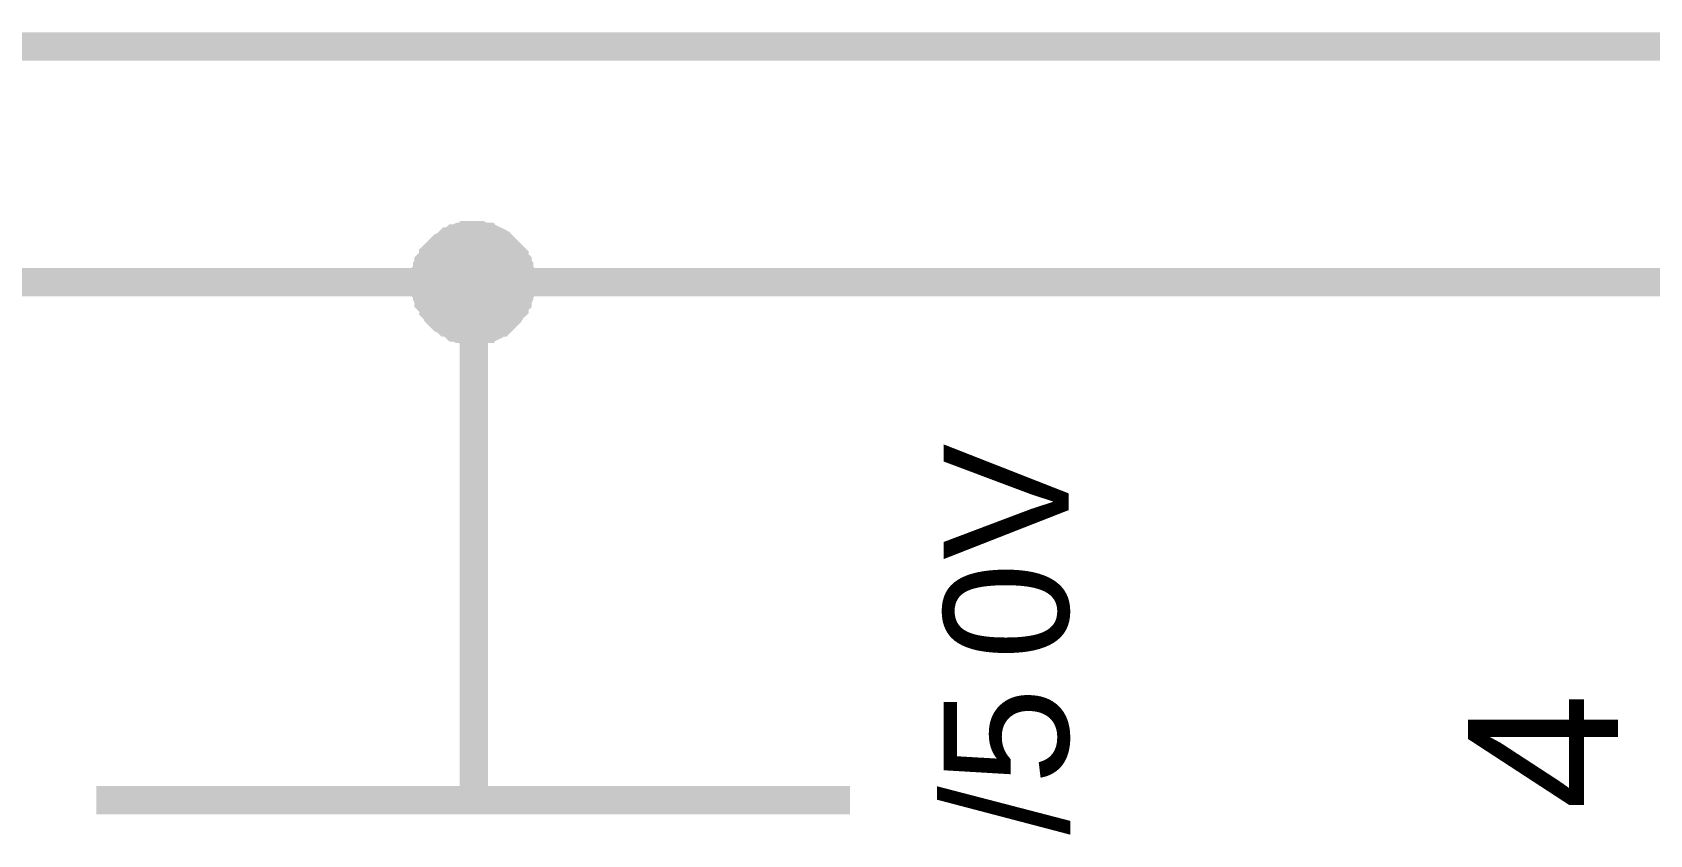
# Model space of a CAD drawing. Header units: millimetres. Extents: x -2024 to 917, y -725 to 13.
# Drawn here: x -1558.76 to -1541.61, y -350.03 to -341.52 of the extents above; entities that cross this region are included whole.
import ezdxf

# ---------------------------------------------------------------- set-up
doc = ezdxf.new("R2010")
doc.units = ezdxf.units.MM
doc.styles.get("Standard").update_dxf_attribs({"font": 'arial.ttf'})

msp = doc.modelspace()

# ---------------------------------------------------------------- linework, layer by layer
at = {"color": 7}
for points, const_width in [([(-1411.658, -341.666), (-1536.602, -341.666), (-1686.521, -341.666)], 0.3), ([(-1554.593, -344.166), (-1554.593, -344.133), (-1554.593, -344.116), (-1554.593, -344.083), (-1554.576, -344.067), (-1554.576, -344.033), (-1554.576, -344.017), (-1554.56, -344), (-1554.56, -343.967), (-1554.543, -343.951), (-1554.527, -343.934), (-1554.51, -343.901), (-1554.51, -343.884), (-1554.493, -343.868), (-1554.477, -343.851), (-1554.46, -343.835), (-1554.444, -343.818), (-1554.427, -343.802), (-1554.411, -343.785), (-1554.378, -343.769), (-1554.361, -343.752), (-1554.344, -343.735), (-1554.328, -343.735), (-1554.295, -343.719), (-1554.278, -343.702), (-1554.262, -343.702), (-1554.229, -343.686), (-1554.212, -343.686), (-1554.179, -343.686), (-1554.162, -343.669), (-1554.129, -343.669), (-1554.113, -343.669), (-1554.08, -343.669)], 0.3), ([(-1554.593, -344.166), (-1554.593, -344.133), (-1554.593, -344.116), (-1554.593, -344.083), (-1554.576, -344.067), (-1554.576, -344.033), (-1554.576, -344.017), (-1554.56, -344), (-1554.56, -343.967), (-1554.543, -343.951), (-1554.527, -343.934), (-1554.51, -343.901), (-1554.51, -343.884), (-1554.493, -343.868), (-1554.477, -343.851), (-1554.46, -343.835), (-1554.444, -343.818), (-1554.427, -343.802), (-1554.411, -343.785), (-1554.378, -343.769), (-1554.361, -343.752), (-1554.344, -343.735), (-1554.328, -343.735), (-1554.295, -343.719), (-1554.278, -343.702), (-1554.262, -343.702), (-1554.229, -343.686), (-1554.212, -343.686), (-1554.179, -343.686), (-1554.162, -343.669), (-1554.129, -343.669), (-1554.113, -343.669), (-1554.08, -343.669)], 0.3), ([(-1554.593, -344.166), (-1554.593, -344.133), (-1554.593, -344.116), (-1554.593, -344.083), (-1554.576, -344.067), (-1554.576, -344.033), (-1554.576, -344.017), (-1554.56, -344), (-1554.56, -343.967), (-1554.543, -343.951), (-1554.527, -343.934), (-1554.51, -343.901), (-1554.51, -343.884), (-1554.493, -343.868), (-1554.477, -343.851), (-1554.46, -343.835), (-1554.444, -343.818), (-1554.427, -343.802), (-1554.411, -343.785), (-1554.378, -343.769), (-1554.361, -343.752), (-1554.344, -343.735), (-1554.328, -343.735), (-1554.295, -343.719), (-1554.278, -343.702), (-1554.262, -343.702), (-1554.229, -343.686), (-1554.212, -343.686), (-1554.179, -343.686), (-1554.162, -343.669), (-1554.129, -343.669), (-1554.113, -343.669), (-1554.08, -343.669)], 0.3), ([(-1554.593, -344.166), (-1554.593, -344.133), (-1554.593, -344.116), (-1554.593, -344.083), (-1554.576, -344.067), (-1554.576, -344.033), (-1554.576, -344.017), (-1554.56, -344), (-1554.56, -343.967), (-1554.543, -343.951), (-1554.527, -343.934), (-1554.51, -343.901), (-1554.51, -343.884), (-1554.493, -343.868), (-1554.477, -343.851), (-1554.46, -343.835), (-1554.444, -343.818), (-1554.427, -343.802), (-1554.411, -343.785), (-1554.378, -343.769), (-1554.361, -343.752), (-1554.344, -343.735), (-1554.328, -343.735), (-1554.295, -343.719), (-1554.278, -343.702), (-1554.262, -343.702), (-1554.229, -343.686), (-1554.212, -343.686), (-1554.179, -343.686), (-1554.162, -343.669), (-1554.129, -343.669), (-1554.113, -343.669), (-1554.08, -343.669)], 0.3), ([(-1554.08, -343.669), (-1554.08, -343.669)], 0.3), ([(-1554.08, -343.669), (-1554.063, -343.669), (-1554.03, -343.669), (-1554.013, -343.669), (-1553.98, -343.686), (-1553.964, -343.686), (-1553.931, -343.686), (-1553.914, -343.702), (-1553.898, -343.702), (-1553.864, -343.719), (-1553.848, -343.735), (-1553.831, -343.735), (-1553.798, -343.752), (-1553.782, -343.769), (-1553.765, -343.785), (-1553.749, -343.802), (-1553.732, -343.818), (-1553.716, -343.835), (-1553.699, -343.851), (-1553.682, -343.868), (-1553.666, -343.884), (-1553.649, -343.901), (-1553.649, -343.934), (-1553.633, -343.951), (-1553.616, -343.967), (-1553.616, -344), (-1553.6, -344.017), (-1553.6, -344.033), (-1553.6, -344.067), (-1553.583, -344.083), (-1553.583, -344.116), (-1553.583, -344.133), (-1553.583, -344.166)], 0.3), ([(-1554.08, -343.669), (-1554.08, -343.669)], 0.3), ([(-1554.08, -343.669), (-1554.063, -343.669), (-1554.03, -343.669), (-1554.013, -343.669), (-1553.98, -343.686), (-1553.964, -343.686), (-1553.931, -343.686), (-1553.914, -343.702), (-1553.898, -343.702), (-1553.864, -343.719), (-1553.848, -343.735), (-1553.831, -343.735), (-1553.798, -343.752), (-1553.782, -343.769), (-1553.765, -343.785), (-1553.749, -343.802), (-1553.732, -343.818), (-1553.716, -343.835), (-1553.699, -343.851), (-1553.682, -343.868), (-1553.666, -343.884), (-1553.649, -343.901), (-1553.649, -343.934), (-1553.633, -343.951), (-1553.616, -343.967), (-1553.616, -344), (-1553.6, -344.017), (-1553.6, -344.033), (-1553.6, -344.067), (-1553.583, -344.083), (-1553.583, -344.116), (-1553.583, -344.133), (-1553.583, -344.166)], 0.3), ([(-1554.08, -343.669), (-1554.08, -343.669)], 0.3), ([(-1554.08, -343.669), (-1554.063, -343.669), (-1554.03, -343.669), (-1554.013, -343.669), (-1553.98, -343.686), (-1553.964, -343.686), (-1553.931, -343.686), (-1553.914, -343.702), (-1553.898, -343.702), (-1553.864, -343.719), (-1553.848, -343.735), (-1553.831, -343.735), (-1553.798, -343.752), (-1553.782, -343.769), (-1553.765, -343.785), (-1553.749, -343.802), (-1553.732, -343.818), (-1553.716, -343.835), (-1553.699, -343.851), (-1553.682, -343.868), (-1553.666, -343.884), (-1553.649, -343.901), (-1553.649, -343.934), (-1553.633, -343.951), (-1553.616, -343.967), (-1553.616, -344), (-1553.6, -344.017), (-1553.6, -344.033), (-1553.6, -344.067), (-1553.583, -344.083), (-1553.583, -344.116), (-1553.583, -344.133), (-1553.583, -344.166)], 0.3), ([(-1554.08, -343.669), (-1554.08, -343.669)], 0.3), ([(-1554.08, -343.669), (-1554.063, -343.669), (-1554.03, -343.669), (-1554.013, -343.669), (-1553.98, -343.686), (-1553.964, -343.686), (-1553.931, -343.686), (-1553.914, -343.702), (-1553.898, -343.702), (-1553.864, -343.719), (-1553.848, -343.735), (-1553.831, -343.735), (-1553.798, -343.752), (-1553.782, -343.769), (-1553.765, -343.785), (-1553.749, -343.802), (-1553.732, -343.818), (-1553.716, -343.835), (-1553.699, -343.851), (-1553.682, -343.868), (-1553.666, -343.884), (-1553.649, -343.901), (-1553.649, -343.934), (-1553.633, -343.951), (-1553.616, -343.967), (-1553.616, -344), (-1553.6, -344.017), (-1553.6, -344.033), (-1553.6, -344.067), (-1553.583, -344.083), (-1553.583, -344.116), (-1553.583, -344.133), (-1553.583, -344.166)], 0.3), ([(-1554.593, -344.166), (-1554.593, -344.133), (-1554.593, -344.116), (-1554.593, -344.083), (-1554.576, -344.067), (-1554.576, -344.033), (-1554.576, -344.017), (-1554.56, -344), (-1554.56, -343.967), (-1554.543, -343.951), (-1554.527, -343.934), (-1554.51, -343.901), (-1554.51, -343.884), (-1554.493, -343.868), (-1554.477, -343.851), (-1554.46, -343.835), (-1554.444, -343.818), (-1554.427, -343.802), (-1554.411, -343.785), (-1554.378, -343.769), (-1554.361, -343.752), (-1554.344, -343.735), (-1554.328, -343.735), (-1554.295, -343.719), (-1554.278, -343.702), (-1554.262, -343.702), (-1554.229, -343.686), (-1554.212, -343.686), (-1554.179, -343.686), (-1554.162, -343.669), (-1554.129, -343.669), (-1554.113, -343.669), (-1554.08, -343.669)], 0.0991), ([(-1554.593, -344.166), (-1554.593, -344.133), (-1554.593, -344.116), (-1554.593, -344.083), (-1554.576, -344.067), (-1554.576, -344.033), (-1554.576, -344.017), (-1554.56, -344), (-1554.56, -343.967), (-1554.543, -343.951), (-1554.527, -343.934), (-1554.51, -343.901), (-1554.51, -343.884), (-1554.493, -343.868), (-1554.477, -343.851), (-1554.46, -343.835), (-1554.444, -343.818), (-1554.427, -343.802), (-1554.411, -343.785), (-1554.378, -343.769), (-1554.361, -343.752), (-1554.344, -343.735), (-1554.328, -343.735), (-1554.295, -343.719), (-1554.278, -343.702), (-1554.262, -343.702), (-1554.229, -343.686), (-1554.212, -343.686), (-1554.179, -343.686), (-1554.162, -343.669), (-1554.129, -343.669), (-1554.113, -343.669), (-1554.08, -343.669)], 0.0991), ([(-1554.593, -344.166), (-1554.593, -344.133), (-1554.593, -344.116), (-1554.593, -344.083), (-1554.576, -344.067), (-1554.576, -344.033), (-1554.576, -344.017), (-1554.56, -344), (-1554.56, -343.967), (-1554.543, -343.951), (-1554.527, -343.934), (-1554.51, -343.901), (-1554.51, -343.884), (-1554.493, -343.868), (-1554.477, -343.851), (-1554.46, -343.835), (-1554.444, -343.818), (-1554.427, -343.802), (-1554.411, -343.785), (-1554.378, -343.769), (-1554.361, -343.752), (-1554.344, -343.735), (-1554.328, -343.735), (-1554.295, -343.719), (-1554.278, -343.702), (-1554.262, -343.702), (-1554.229, -343.686), (-1554.212, -343.686), (-1554.179, -343.686), (-1554.162, -343.669), (-1554.129, -343.669), (-1554.113, -343.669), (-1554.08, -343.669)], 0.0991), ([(-1554.593, -344.166), (-1554.593, -344.133), (-1554.593, -344.116), (-1554.593, -344.083), (-1554.576, -344.067), (-1554.576, -344.033), (-1554.576, -344.017), (-1554.56, -344), (-1554.56, -343.967), (-1554.543, -343.951), (-1554.527, -343.934), (-1554.51, -343.901), (-1554.51, -343.884), (-1554.493, -343.868), (-1554.477, -343.851), (-1554.46, -343.835), (-1554.444, -343.818), (-1554.427, -343.802), (-1554.411, -343.785), (-1554.378, -343.769), (-1554.361, -343.752), (-1554.344, -343.735), (-1554.328, -343.735), (-1554.295, -343.719), (-1554.278, -343.702), (-1554.262, -343.702), (-1554.229, -343.686), (-1554.212, -343.686), (-1554.179, -343.686), (-1554.162, -343.669), (-1554.129, -343.669), (-1554.113, -343.669), (-1554.08, -343.669)], 0.0991), ([(-1554.08, -343.669), (-1554.08, -343.669)], 0.0991), ([(-1554.08, -343.669), (-1554.063, -343.669), (-1554.03, -343.669), (-1554.013, -343.669), (-1553.98, -343.686), (-1553.964, -343.686), (-1553.931, -343.686), (-1553.914, -343.702), (-1553.898, -343.702), (-1553.864, -343.719), (-1553.848, -343.735), (-1553.831, -343.735), (-1553.798, -343.752), (-1553.782, -343.769), (-1553.765, -343.785), (-1553.749, -343.802), (-1553.732, -343.818), (-1553.716, -343.835), (-1553.699, -343.851), (-1553.682, -343.868), (-1553.666, -343.884), (-1553.649, -343.901), (-1553.649, -343.934), (-1553.633, -343.951), (-1553.616, -343.967), (-1553.616, -344), (-1553.6, -344.017), (-1553.6, -344.033), (-1553.6, -344.067), (-1553.583, -344.083), (-1553.583, -344.116), (-1553.583, -344.133), (-1553.583, -344.166)], 0.0991), ([(-1554.08, -343.669), (-1554.08, -343.669)], 0.0991), ([(-1554.08, -343.669), (-1554.063, -343.669), (-1554.03, -343.669), (-1554.013, -343.669), (-1553.98, -343.686), (-1553.964, -343.686), (-1553.931, -343.686), (-1553.914, -343.702), (-1553.898, -343.702), (-1553.864, -343.719), (-1553.848, -343.735), (-1553.831, -343.735), (-1553.798, -343.752), (-1553.782, -343.769), (-1553.765, -343.785), (-1553.749, -343.802), (-1553.732, -343.818), (-1553.716, -343.835), (-1553.699, -343.851), (-1553.682, -343.868), (-1553.666, -343.884), (-1553.649, -343.901), (-1553.649, -343.934), (-1553.633, -343.951), (-1553.616, -343.967), (-1553.616, -344), (-1553.6, -344.017), (-1553.6, -344.033), (-1553.6, -344.067), (-1553.583, -344.083), (-1553.583, -344.116), (-1553.583, -344.133), (-1553.583, -344.166)], 0.0991), ([(-1554.08, -343.669), (-1554.08, -343.669)], 0.0991), ([(-1554.08, -343.669), (-1554.063, -343.669), (-1554.03, -343.669), (-1554.013, -343.669), (-1553.98, -343.686), (-1553.964, -343.686), (-1553.931, -343.686), (-1553.914, -343.702), (-1553.898, -343.702), (-1553.864, -343.719), (-1553.848, -343.735), (-1553.831, -343.735), (-1553.798, -343.752), (-1553.782, -343.769), (-1553.765, -343.785), (-1553.749, -343.802), (-1553.732, -343.818), (-1553.716, -343.835), (-1553.699, -343.851), (-1553.682, -343.868), (-1553.666, -343.884), (-1553.649, -343.901), (-1553.649, -343.934), (-1553.633, -343.951), (-1553.616, -343.967), (-1553.616, -344), (-1553.6, -344.017), (-1553.6, -344.033), (-1553.6, -344.067), (-1553.583, -344.083), (-1553.583, -344.116), (-1553.583, -344.133), (-1553.583, -344.166)], 0.0991), ([(-1554.08, -343.669), (-1554.08, -343.669)], 0.0991), ([(-1554.08, -343.669), (-1554.063, -343.669), (-1554.03, -343.669), (-1554.013, -343.669), (-1553.98, -343.686), (-1553.964, -343.686), (-1553.931, -343.686), (-1553.914, -343.702), (-1553.898, -343.702), (-1553.864, -343.719), (-1553.848, -343.735), (-1553.831, -343.735), (-1553.798, -343.752), (-1553.782, -343.769), (-1553.765, -343.785), (-1553.749, -343.802), (-1553.732, -343.818), (-1553.716, -343.835), (-1553.699, -343.851), (-1553.682, -343.868), (-1553.666, -343.884), (-1553.649, -343.901), (-1553.649, -343.934), (-1553.633, -343.951), (-1553.616, -343.967), (-1553.616, -344), (-1553.6, -344.017), (-1553.6, -344.033), (-1553.6, -344.067), (-1553.583, -344.083), (-1553.583, -344.116), (-1553.583, -344.133), (-1553.583, -344.166)], 0.0991), ([(-1411.658, -344.166), (-1554.08, -344.166), (-1686.521, -344.166)], 0.3), ([(-1554.08, -344.679), (-1554.113, -344.679), (-1554.129, -344.679), (-1554.162, -344.679), (-1554.179, -344.663), (-1554.212, -344.663), (-1554.229, -344.663), (-1554.262, -344.646), (-1554.278, -344.646), (-1554.295, -344.63), (-1554.328, -344.613), (-1554.344, -344.596), (-1554.361, -344.596), (-1554.378, -344.58), (-1554.411, -344.563), (-1554.427, -344.547), (-1554.444, -344.53), (-1554.46, -344.514), (-1554.477, -344.497), (-1554.493, -344.464), (-1554.51, -344.447), (-1554.51, -344.431), (-1554.527, -344.414), (-1554.543, -344.381), (-1554.56, -344.365), (-1554.56, -344.348), (-1554.576, -344.315), (-1554.576, -344.298), (-1554.576, -344.265), (-1554.593, -344.249), (-1554.593, -344.216), (-1554.593, -344.199), (-1554.593, -344.166)], 0.3), ([(-1554.593, -344.166), (-1554.593, -344.166)], 0.3), ([(-1554.08, -344.679), (-1554.113, -344.679), (-1554.129, -344.679), (-1554.162, -344.679), (-1554.179, -344.663), (-1554.212, -344.663), (-1554.229, -344.663), (-1554.262, -344.646), (-1554.278, -344.646), (-1554.295, -344.63), (-1554.328, -344.613), (-1554.344, -344.596), (-1554.361, -344.596), (-1554.378, -344.58), (-1554.411, -344.563), (-1554.427, -344.547), (-1554.444, -344.53), (-1554.46, -344.514), (-1554.477, -344.497), (-1554.493, -344.464), (-1554.51, -344.447), (-1554.51, -344.431), (-1554.527, -344.414), (-1554.543, -344.381), (-1554.56, -344.365), (-1554.56, -344.348), (-1554.576, -344.315), (-1554.576, -344.298), (-1554.576, -344.265), (-1554.593, -344.249), (-1554.593, -344.216), (-1554.593, -344.199), (-1554.593, -344.166)], 0.3), ([(-1554.593, -344.166), (-1554.593, -344.166)], 0.3), ([(-1554.08, -344.679), (-1554.113, -344.679), (-1554.129, -344.679), (-1554.162, -344.679), (-1554.179, -344.663), (-1554.212, -344.663), (-1554.229, -344.663), (-1554.262, -344.646), (-1554.278, -344.646), (-1554.295, -344.63), (-1554.328, -344.613), (-1554.344, -344.596), (-1554.361, -344.596), (-1554.378, -344.58), (-1554.411, -344.563), (-1554.427, -344.547), (-1554.444, -344.53), (-1554.46, -344.514), (-1554.477, -344.497), (-1554.493, -344.464), (-1554.51, -344.447), (-1554.51, -344.431), (-1554.527, -344.414), (-1554.543, -344.381), (-1554.56, -344.365), (-1554.56, -344.348), (-1554.576, -344.315), (-1554.576, -344.298), (-1554.576, -344.265), (-1554.593, -344.249), (-1554.593, -344.216), (-1554.593, -344.199), (-1554.593, -344.166)], 0.3), ([(-1554.593, -344.166), (-1554.593, -344.166)], 0.3), ([(-1554.08, -344.679), (-1554.113, -344.679), (-1554.129, -344.679), (-1554.162, -344.679), (-1554.179, -344.663), (-1554.212, -344.663), (-1554.229, -344.663), (-1554.262, -344.646), (-1554.278, -344.646), (-1554.295, -344.63), (-1554.328, -344.613), (-1554.344, -344.596), (-1554.361, -344.596), (-1554.378, -344.58), (-1554.411, -344.563), (-1554.427, -344.547), (-1554.444, -344.53), (-1554.46, -344.514), (-1554.477, -344.497), (-1554.493, -344.464), (-1554.51, -344.447), (-1554.51, -344.431), (-1554.527, -344.414), (-1554.543, -344.381), (-1554.56, -344.365), (-1554.56, -344.348), (-1554.576, -344.315), (-1554.576, -344.298), (-1554.576, -344.265), (-1554.593, -344.249), (-1554.593, -344.216), (-1554.593, -344.199), (-1554.593, -344.166)], 0.3), ([(-1554.593, -344.166), (-1554.593, -344.166)], 0.3), ([(-1553.583, -344.166), (-1553.583, -344.199), (-1553.583, -344.216), (-1553.583, -344.249), (-1553.6, -344.265), (-1553.6, -344.298), (-1553.6, -344.315), (-1553.616, -344.348), (-1553.616, -344.365), (-1553.633, -344.381), (-1553.649, -344.414), (-1553.649, -344.431), (-1553.666, -344.447), (-1553.682, -344.464), (-1553.699, -344.497), (-1553.716, -344.514), (-1553.732, -344.53), (-1553.749, -344.547), (-1553.765, -344.563), (-1553.782, -344.58), (-1553.798, -344.596), (-1553.831, -344.596), (-1553.848, -344.613), (-1553.864, -344.63), (-1553.898, -344.646), (-1553.914, -344.646), (-1553.931, -344.663), (-1553.964, -344.663), (-1553.98, -344.663), (-1554.013, -344.679), (-1554.03, -344.679), (-1554.063, -344.679), (-1554.08, -344.679)], 0.3), ([(-1554.08, -344.166), (-1554.08, -346.666)], 0.3), ([(-1553.583, -344.166), (-1553.583, -344.199), (-1553.583, -344.216), (-1553.583, -344.249), (-1553.6, -344.265), (-1553.6, -344.298), (-1553.6, -344.315), (-1553.616, -344.348), (-1553.616, -344.365), (-1553.633, -344.381), (-1553.649, -344.414), (-1553.649, -344.431), (-1553.666, -344.447), (-1553.682, -344.464), (-1553.699, -344.497), (-1553.716, -344.514), (-1553.732, -344.53), (-1553.749, -344.547), (-1553.765, -344.563), (-1553.782, -344.58), (-1553.798, -344.596), (-1553.831, -344.596), (-1553.848, -344.613), (-1553.864, -344.63), (-1553.898, -344.646), (-1553.914, -344.646), (-1553.931, -344.663), (-1553.964, -344.663), (-1553.98, -344.663), (-1554.013, -344.679), (-1554.03, -344.679), (-1554.063, -344.679), (-1554.08, -344.679)], 0.3), ([(-1553.583, -344.166), (-1553.583, -344.199), (-1553.583, -344.216), (-1553.583, -344.249), (-1553.6, -344.265), (-1553.6, -344.298), (-1553.6, -344.315), (-1553.616, -344.348), (-1553.616, -344.365), (-1553.633, -344.381), (-1553.649, -344.414), (-1553.649, -344.431), (-1553.666, -344.447), (-1553.682, -344.464), (-1553.699, -344.497), (-1553.716, -344.514), (-1553.732, -344.53), (-1553.749, -344.547), (-1553.765, -344.563), (-1553.782, -344.58), (-1553.798, -344.596), (-1553.831, -344.596), (-1553.848, -344.613), (-1553.864, -344.63), (-1553.898, -344.646), (-1553.914, -344.646), (-1553.931, -344.663), (-1553.964, -344.663), (-1553.98, -344.663), (-1554.013, -344.679), (-1554.03, -344.679), (-1554.063, -344.679), (-1554.08, -344.679)], 0.3), ([(-1553.583, -344.166), (-1553.583, -344.199), (-1553.583, -344.216), (-1553.583, -344.249), (-1553.6, -344.265), (-1553.6, -344.298), (-1553.6, -344.315), (-1553.616, -344.348), (-1553.616, -344.365), (-1553.633, -344.381), (-1553.649, -344.414), (-1553.649, -344.431), (-1553.666, -344.447), (-1553.682, -344.464), (-1553.699, -344.497), (-1553.716, -344.514), (-1553.732, -344.53), (-1553.749, -344.547), (-1553.765, -344.563), (-1553.782, -344.58), (-1553.798, -344.596), (-1553.831, -344.596), (-1553.848, -344.613), (-1553.864, -344.63), (-1553.898, -344.646), (-1553.914, -344.646), (-1553.931, -344.663), (-1553.964, -344.663), (-1553.98, -344.663), (-1554.013, -344.679), (-1554.03, -344.679), (-1554.063, -344.679), (-1554.08, -344.679)], 0.3), ([(-1553.583, -344.166), (-1553.583, -344.166), (-1553.583, -344.166), (-1553.583, -344.166), (-1553.583, -344.166), (-1553.583, -344.166), (-1553.583, -344.166), (-1553.583, -344.166), (-1553.583, -344.166), (-1553.583, -344.166), (-1553.583, -344.166), (-1553.583, -344.166), (-1553.583, -344.166), (-1553.583, -344.166), (-1553.583, -344.166), (-1553.583, -344.166), (-1553.583, -344.166), (-1553.583, -344.166), (-1553.583, -344.166), (-1553.583, -344.166), (-1553.583, -344.166), (-1553.583, -344.166), (-1553.583, -344.166), (-1553.583, -344.166), (-1553.583, -344.166), (-1553.583, -344.166), (-1553.583, -344.166), (-1553.583, -344.166), (-1553.583, -344.166), (-1553.583, -344.166), (-1553.583, -344.166), (-1553.583, -344.166), (-1553.583, -344.166)], 0.3), ([(-1553.583, -344.166), (-1553.583, -344.166)], 0.3), ([(-1553.583, -344.166), (-1553.583, -344.166), (-1553.583, -344.166), (-1553.583, -344.166), (-1553.583, -344.166), (-1553.583, -344.166), (-1553.583, -344.166), (-1553.583, -344.166), (-1553.583, -344.166), (-1553.583, -344.166), (-1553.583, -344.166), (-1553.583, -344.166), (-1553.583, -344.166), (-1553.583, -344.166), (-1553.583, -344.166), (-1553.583, -344.166), (-1553.583, -344.166), (-1553.583, -344.166), (-1553.583, -344.166), (-1553.583, -344.166), (-1553.583, -344.166), (-1553.583, -344.166), (-1553.583, -344.166), (-1553.583, -344.166), (-1553.583, -344.166), (-1553.583, -344.166), (-1553.583, -344.166), (-1553.583, -344.166), (-1553.583, -344.166), (-1553.583, -344.166), (-1553.583, -344.166), (-1553.583, -344.166), (-1553.583, -344.166)], 0.3), ([(-1553.583, -344.166), (-1553.583, -344.166)], 0.3), ([(-1553.583, -344.166), (-1553.583, -344.166), (-1553.583, -344.166), (-1553.583, -344.166), (-1553.583, -344.166), (-1553.583, -344.166), (-1553.583, -344.166), (-1553.583, -344.166), (-1553.583, -344.166), (-1553.583, -344.166), (-1553.583, -344.166), (-1553.583, -344.166), (-1553.583, -344.166), (-1553.583, -344.166), (-1553.583, -344.166), (-1553.583, -344.166), (-1553.583, -344.166), (-1553.583, -344.166), (-1553.583, -344.166), (-1553.583, -344.166), (-1553.583, -344.166), (-1553.583, -344.166), (-1553.583, -344.166), (-1553.583, -344.166), (-1553.583, -344.166), (-1553.583, -344.166), (-1553.583, -344.166), (-1553.583, -344.166), (-1553.583, -344.166), (-1553.583, -344.166), (-1553.583, -344.166), (-1553.583, -344.166), (-1553.583, -344.166)], 0.3), ([(-1553.583, -344.166), (-1553.583, -344.166)], 0.3), ([(-1553.583, -344.166), (-1553.583, -344.166), (-1553.583, -344.166), (-1553.583, -344.166), (-1553.583, -344.166), (-1553.583, -344.166), (-1553.583, -344.166), (-1553.583, -344.166), (-1553.583, -344.166), (-1553.583, -344.166), (-1553.583, -344.166), (-1553.583, -344.166), (-1553.583, -344.166), (-1553.583, -344.166), (-1553.583, -344.166), (-1553.583, -344.166), (-1553.583, -344.166), (-1553.583, -344.166), (-1553.583, -344.166), (-1553.583, -344.166), (-1553.583, -344.166), (-1553.583, -344.166), (-1553.583, -344.166), (-1553.583, -344.166), (-1553.583, -344.166), (-1553.583, -344.166), (-1553.583, -344.166), (-1553.583, -344.166), (-1553.583, -344.166), (-1553.583, -344.166), (-1553.583, -344.166), (-1553.583, -344.166), (-1553.583, -344.166)], 0.3), ([(-1553.583, -344.166), (-1553.583, -344.166)], 0.3), ([(-1554.08, -344.679), (-1554.113, -344.679), (-1554.129, -344.679), (-1554.162, -344.679), (-1554.179, -344.663), (-1554.212, -344.663), (-1554.229, -344.663), (-1554.262, -344.646), (-1554.278, -344.646), (-1554.295, -344.63), (-1554.328, -344.613), (-1554.344, -344.596), (-1554.361, -344.596), (-1554.378, -344.58), (-1554.411, -344.563), (-1554.427, -344.547), (-1554.444, -344.53), (-1554.46, -344.514), (-1554.477, -344.497), (-1554.493, -344.464), (-1554.51, -344.447), (-1554.51, -344.431), (-1554.527, -344.414), (-1554.543, -344.381), (-1554.56, -344.365), (-1554.56, -344.348), (-1554.576, -344.315), (-1554.576, -344.298), (-1554.576, -344.265), (-1554.593, -344.249), (-1554.593, -344.216), (-1554.593, -344.199), (-1554.593, -344.166)], 0.0991), ([(-1554.593, -344.166), (-1554.593, -344.166)], 0.0991), ([(-1554.08, -344.679), (-1554.113, -344.679), (-1554.129, -344.679), (-1554.162, -344.679), (-1554.179, -344.663), (-1554.212, -344.663), (-1554.229, -344.663), (-1554.262, -344.646), (-1554.278, -344.646), (-1554.295, -344.63), (-1554.328, -344.613), (-1554.344, -344.596), (-1554.361, -344.596), (-1554.378, -344.58), (-1554.411, -344.563), (-1554.427, -344.547), (-1554.444, -344.53), (-1554.46, -344.514), (-1554.477, -344.497), (-1554.493, -344.464), (-1554.51, -344.447), (-1554.51, -344.431), (-1554.527, -344.414), (-1554.543, -344.381), (-1554.56, -344.365), (-1554.56, -344.348), (-1554.576, -344.315), (-1554.576, -344.298), (-1554.576, -344.265), (-1554.593, -344.249), (-1554.593, -344.216), (-1554.593, -344.199), (-1554.593, -344.166)], 0.0991), ([(-1554.593, -344.166), (-1554.593, -344.166)], 0.0991), ([(-1554.08, -344.679), (-1554.113, -344.679), (-1554.129, -344.679), (-1554.162, -344.679), (-1554.179, -344.663), (-1554.212, -344.663), (-1554.229, -344.663), (-1554.262, -344.646), (-1554.278, -344.646), (-1554.295, -344.63), (-1554.328, -344.613), (-1554.344, -344.596), (-1554.361, -344.596), (-1554.378, -344.58), (-1554.411, -344.563), (-1554.427, -344.547), (-1554.444, -344.53), (-1554.46, -344.514), (-1554.477, -344.497), (-1554.493, -344.464), (-1554.51, -344.447), (-1554.51, -344.431), (-1554.527, -344.414), (-1554.543, -344.381), (-1554.56, -344.365), (-1554.56, -344.348), (-1554.576, -344.315), (-1554.576, -344.298), (-1554.576, -344.265), (-1554.593, -344.249), (-1554.593, -344.216), (-1554.593, -344.199), (-1554.593, -344.166)], 0.0991), ([(-1554.593, -344.166), (-1554.593, -344.166)], 0.0991), ([(-1554.08, -344.679), (-1554.113, -344.679), (-1554.129, -344.679), (-1554.162, -344.679), (-1554.179, -344.663), (-1554.212, -344.663), (-1554.229, -344.663), (-1554.262, -344.646), (-1554.278, -344.646), (-1554.295, -344.63), (-1554.328, -344.613), (-1554.344, -344.596), (-1554.361, -344.596), (-1554.378, -344.58), (-1554.411, -344.563), (-1554.427, -344.547), (-1554.444, -344.53), (-1554.46, -344.514), (-1554.477, -344.497), (-1554.493, -344.464), (-1554.51, -344.447), (-1554.51, -344.431), (-1554.527, -344.414), (-1554.543, -344.381), (-1554.56, -344.365), (-1554.56, -344.348), (-1554.576, -344.315), (-1554.576, -344.298), (-1554.576, -344.265), (-1554.593, -344.249), (-1554.593, -344.216), (-1554.593, -344.199), (-1554.593, -344.166)], 0.0991), ([(-1554.593, -344.166), (-1554.593, -344.166)], 0.0991), ([(-1553.583, -344.166), (-1553.583, -344.199), (-1553.583, -344.216), (-1553.583, -344.249), (-1553.6, -344.265), (-1553.6, -344.298), (-1553.6, -344.315), (-1553.616, -344.348), (-1553.616, -344.365), (-1553.633, -344.381), (-1553.649, -344.414), (-1553.649, -344.431), (-1553.666, -344.447), (-1553.682, -344.464), (-1553.699, -344.497), (-1553.716, -344.514), (-1553.732, -344.53), (-1553.749, -344.547), (-1553.765, -344.563), (-1553.782, -344.58), (-1553.798, -344.596), (-1553.831, -344.596), (-1553.848, -344.613), (-1553.864, -344.63), (-1553.898, -344.646), (-1553.914, -344.646), (-1553.931, -344.663), (-1553.964, -344.663), (-1553.98, -344.663), (-1554.013, -344.679), (-1554.03, -344.679), (-1554.063, -344.679), (-1554.08, -344.679)], 0.0991), ([(-1553.583, -344.166), (-1553.583, -344.199), (-1553.583, -344.216), (-1553.583, -344.249), (-1553.6, -344.265), (-1553.6, -344.298), (-1553.6, -344.315), (-1553.616, -344.348), (-1553.616, -344.365), (-1553.633, -344.381), (-1553.649, -344.414), (-1553.649, -344.431), (-1553.666, -344.447), (-1553.682, -344.464), (-1553.699, -344.497), (-1553.716, -344.514), (-1553.732, -344.53), (-1553.749, -344.547), (-1553.765, -344.563), (-1553.782, -344.58), (-1553.798, -344.596), (-1553.831, -344.596), (-1553.848, -344.613), (-1553.864, -344.63), (-1553.898, -344.646), (-1553.914, -344.646), (-1553.931, -344.663), (-1553.964, -344.663), (-1553.98, -344.663), (-1554.013, -344.679), (-1554.03, -344.679), (-1554.063, -344.679), (-1554.08, -344.679)], 0.0991), ([(-1553.583, -344.166), (-1553.583, -344.199), (-1553.583, -344.216), (-1553.583, -344.249), (-1553.6, -344.265), (-1553.6, -344.298), (-1553.6, -344.315), (-1553.616, -344.348), (-1553.616, -344.365), (-1553.633, -344.381), (-1553.649, -344.414), (-1553.649, -344.431), (-1553.666, -344.447), (-1553.682, -344.464), (-1553.699, -344.497), (-1553.716, -344.514), (-1553.732, -344.53), (-1553.749, -344.547), (-1553.765, -344.563), (-1553.782, -344.58), (-1553.798, -344.596), (-1553.831, -344.596), (-1553.848, -344.613), (-1553.864, -344.63), (-1553.898, -344.646), (-1553.914, -344.646), (-1553.931, -344.663), (-1553.964, -344.663), (-1553.98, -344.663), (-1554.013, -344.679), (-1554.03, -344.679), (-1554.063, -344.679), (-1554.08, -344.679)], 0.0991), ([(-1553.583, -344.166), (-1553.583, -344.199), (-1553.583, -344.216), (-1553.583, -344.249), (-1553.6, -344.265), (-1553.6, -344.298), (-1553.6, -344.315), (-1553.616, -344.348), (-1553.616, -344.365), (-1553.633, -344.381), (-1553.649, -344.414), (-1553.649, -344.431), (-1553.666, -344.447), (-1553.682, -344.464), (-1553.699, -344.497), (-1553.716, -344.514), (-1553.732, -344.53), (-1553.749, -344.547), (-1553.765, -344.563), (-1553.782, -344.58), (-1553.798, -344.596), (-1553.831, -344.596), (-1553.848, -344.613), (-1553.864, -344.63), (-1553.898, -344.646), (-1553.914, -344.646), (-1553.931, -344.663), (-1553.964, -344.663), (-1553.98, -344.663), (-1554.013, -344.679), (-1554.03, -344.679), (-1554.063, -344.679), (-1554.08, -344.679)], 0.0991), ([(-1553.583, -344.166), (-1553.583, -344.166), (-1553.583, -344.166), (-1553.583, -344.166), (-1553.583, -344.166), (-1553.583, -344.166), (-1553.583, -344.166), (-1553.583, -344.166), (-1553.583, -344.166), (-1553.583, -344.166), (-1553.583, -344.166), (-1553.583, -344.166), (-1553.583, -344.166), (-1553.583, -344.166), (-1553.583, -344.166), (-1553.583, -344.166), (-1553.583, -344.166), (-1553.583, -344.166), (-1553.583, -344.166), (-1553.583, -344.166), (-1553.583, -344.166), (-1553.583, -344.166), (-1553.583, -344.166), (-1553.583, -344.166), (-1553.583, -344.166), (-1553.583, -344.166), (-1553.583, -344.166), (-1553.583, -344.166), (-1553.583, -344.166), (-1553.583, -344.166), (-1553.583, -344.166), (-1553.583, -344.166), (-1553.583, -344.166)], 0.0991), ([(-1553.583, -344.166), (-1553.583, -344.166)], 0.0991), ([(-1553.583, -344.166), (-1553.583, -344.166), (-1553.583, -344.166), (-1553.583, -344.166), (-1553.583, -344.166), (-1553.583, -344.166), (-1553.583, -344.166), (-1553.583, -344.166), (-1553.583, -344.166), (-1553.583, -344.166), (-1553.583, -344.166), (-1553.583, -344.166), (-1553.583, -344.166), (-1553.583, -344.166), (-1553.583, -344.166), (-1553.583, -344.166), (-1553.583, -344.166), (-1553.583, -344.166), (-1553.583, -344.166), (-1553.583, -344.166), (-1553.583, -344.166), (-1553.583, -344.166), (-1553.583, -344.166), (-1553.583, -344.166), (-1553.583, -344.166), (-1553.583, -344.166), (-1553.583, -344.166), (-1553.583, -344.166), (-1553.583, -344.166), (-1553.583, -344.166), (-1553.583, -344.166), (-1553.583, -344.166), (-1553.583, -344.166)], 0.0991), ([(-1553.583, -344.166), (-1553.583, -344.166)], 0.0991), ([(-1553.583, -344.166), (-1553.583, -344.166), (-1553.583, -344.166), (-1553.583, -344.166), (-1553.583, -344.166), (-1553.583, -344.166), (-1553.583, -344.166), (-1553.583, -344.166), (-1553.583, -344.166), (-1553.583, -344.166), (-1553.583, -344.166), (-1553.583, -344.166), (-1553.583, -344.166), (-1553.583, -344.166), (-1553.583, -344.166), (-1553.583, -344.166), (-1553.583, -344.166), (-1553.583, -344.166), (-1553.583, -344.166), (-1553.583, -344.166), (-1553.583, -344.166), (-1553.583, -344.166), (-1553.583, -344.166), (-1553.583, -344.166), (-1553.583, -344.166), (-1553.583, -344.166), (-1553.583, -344.166), (-1553.583, -344.166), (-1553.583, -344.166), (-1553.583, -344.166), (-1553.583, -344.166), (-1553.583, -344.166), (-1553.583, -344.166)], 0.0991), ([(-1553.583, -344.166), (-1553.583, -344.166)], 0.0991), ([(-1553.583, -344.166), (-1553.583, -344.166), (-1553.583, -344.166), (-1553.583, -344.166), (-1553.583, -344.166), (-1553.583, -344.166), (-1553.583, -344.166), (-1553.583, -344.166), (-1553.583, -344.166), (-1553.583, -344.166), (-1553.583, -344.166), (-1553.583, -344.166), (-1553.583, -344.166), (-1553.583, -344.166), (-1553.583, -344.166), (-1553.583, -344.166), (-1553.583, -344.166), (-1553.583, -344.166), (-1553.583, -344.166), (-1553.583, -344.166), (-1553.583, -344.166), (-1553.583, -344.166), (-1553.583, -344.166), (-1553.583, -344.166), (-1553.583, -344.166), (-1553.583, -344.166), (-1553.583, -344.166), (-1553.583, -344.166), (-1553.583, -344.166), (-1553.583, -344.166), (-1553.583, -344.166), (-1553.583, -344.166), (-1553.583, -344.166)], 0.0991), ([(-1553.583, -344.166), (-1553.583, -344.166)], 0.0991), ([(-1554.08, -349.663), (-1554.08, -346.666)], 0.3), ([(-1558.085, -349.663), (-1550.091, -349.663)], 0.3)]:
    msp.add_lwpolyline(points, dxfattribs=dict(at, const_width=const_width))
at = {"color": 7, "const_width": 0.508}
msp.add_lwpolyline([(-1554.352, -344.162, 1), (-1553.844, -344.162, 1)], format="xyb", close=True, dxfattribs=at)

# ---------------------------------------------------------------- texts
at = {"color": 7}
for s, height, p in [('V', 1.325, (-1547.774, -347.113)), ('0', 1.325, (-1547.774, -348.173)), ('5', 1.325, (-1547.774, -349.498)), ('4', 1.59, (-1541.948, -349.763)), ('/', 1.325, (-1547.774, -350.028))]:
    msp.add_text(s, height=height, rotation=90, dxfattribs=at).set_placement(p)

doc.saveas('drawing.dxf')
